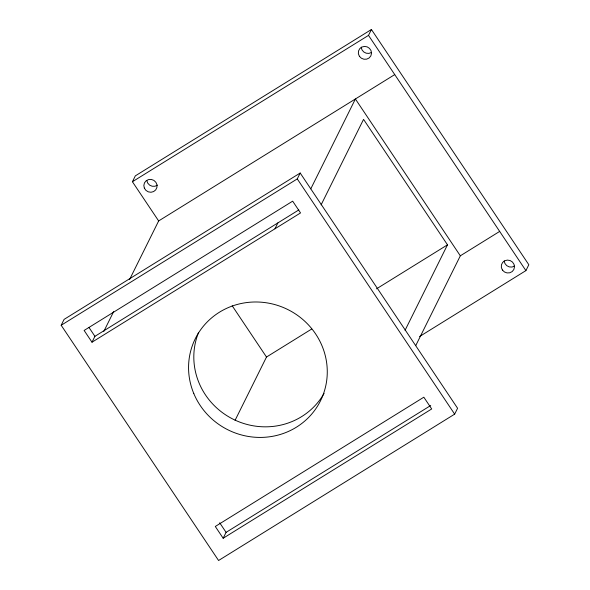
<?xml version="1.0" encoding="UTF-8"?>
<svg xmlns="http://www.w3.org/2000/svg" width="590" height="590" viewBox="0 0 590 590"><rect width="100%" height="100%" fill="white"/><g stroke="black" fill="none" stroke-linecap="round" stroke-linejoin="round"><path stroke-width="0.89" d="M61.176 325.26L64.096 319.382L300.185 173.025L457.582 408.265L454.661 414.143L218.573 560.5L61.176 325.26L297.264 178.91L300.185 173.025M129.608 279.461L158.651 220.94L132.418 181.735L135.339 175.857L371.427 29.5L528.824 264.74L525.904 270.618L419.586 336.529M91.996 342.207L300.539 212.931L292.669 201.168L84.127 330.444L91.996 342.207L94.916 336.33L298.813 209.929M103.825 331.388L113.649 311.608M132.418 181.735L368.507 35.385L371.427 29.5M274.969 228.787L277.883 222.902M310.797 188.822L355.394 98.98L460.325 255.809L415.729 345.644M321.115 204.855L363.551 119.372L447.493 244.828L405.057 330.319M235.078 420.331L266.496 357.031L311.749 328.984M223.16 538.242L431.703 408.959L423.834 397.203L215.291 526.479L223.16 538.242L226.081 532.357L430.722 405.5M158.651 220.94L394.74 74.591M376.501 288.842L447.493 244.828M460.325 255.809L499.671 231.413M368.507 35.385L525.904 270.618M297.264 178.91L454.661 414.143M232.202 305.782L266.496 357.031M89.016 327.502L94.916 336.33M219.687 522.799L226.081 532.357M371.494 52.48A6.674 6.416 26.4 0 1 361.213 47.2M514.539 266.105A6.674 6.416 26.4 0 1 504.192 260.964M157.419 185.172A6.674 6.416 26.4 0 1 146.814 180.584M324.08 393.368A69.886 67.179 26.4 0 1 234.038 419.645A69.886 67.179 26.4 0 1 198.461 332.76M193.8 393.545A69.886 67.179 26.4 0 0 312.877 412.683A69.886 67.179 26.4 0 0 267.071 302.891A69.886 67.179 26.4 0 0 193.8 393.545M502.415 270.036A6.674 6.416 26.4 0 0 513.846 269.512A6.674 6.416 26.4 0 0 507.356 260.087A6.674 6.416 26.4 0 0 502.415 270.036M359.391 56.286A6.674 6.416 26.4 0 0 370.837 55.917A6.674 6.416 26.4 0 0 364.48 46.411A6.674 6.416 26.4 0 0 359.391 56.286M144.344 188.107A6.674 6.416 26.4 0 0 155.716 189.892A6.674 6.416 26.4 0 0 151.305 179.426A6.674 6.416 26.4 0 0 144.344 188.107"/></g></svg>
